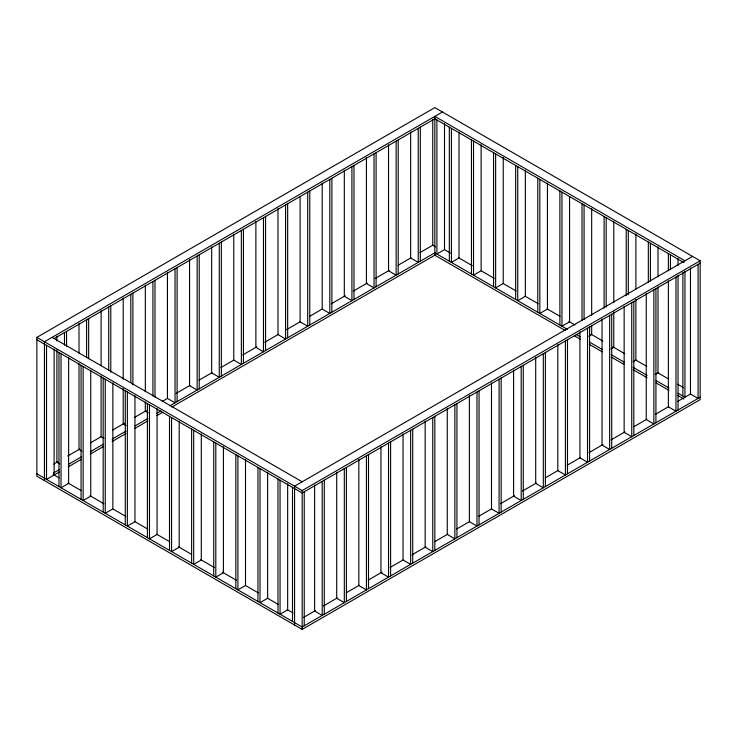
<?xml version="1.0" encoding="UTF-8"?>
<svg xmlns="http://www.w3.org/2000/svg" width="737" height="737" viewBox="0 0 737 737"><rect width="100%" height="100%" fill="white"/><g stroke="black" fill="none" stroke-linecap="round" stroke-linejoin="round"><path stroke-width="1.11" d="M36.85 337.38L434.83 107.611L700.15 260.797L700.15 399.62L302.17 629.389L36.85 476.203L36.85 337.38L302.17 490.566L700.15 260.797M442.43 111.996L44.45 341.775L44.45 480.598M54.4 338.421L435.466 118.417M53.764 464.052L57.744 461.749M67.693 456.01L79.633 449.109M90.577 442.79L101.522 436.479M112.466 430.159L124.406 423.259M134.355 417.52L146.294 410.629M162.214 401.435L167.188 398.56M176.143 393.392L190.072 385.35M199.027 380.181L211.961 372.71M220.916 367.542L233.85 360.08M242.805 354.902L256.734 346.86M264.694 342.272L278.623 334.23M286.582 329.632L300.512 321.59M309.466 316.422L322.401 308.95M331.355 303.782L345.285 295.74M353.244 291.143L367.173 283.1M375.133 278.503L389.062 270.461M398.017 265.292L410.951 257.83M419.906 252.662L432.84 245.191M53.405 473.034L59.375 469.589M68.329 464.411L81.263 456.949M90.218 451.781L103.152 444.31M112.107 439.141L126.036 431.099M134.991 425.931L147.925 418.459M156.88 413.291L160.859 410.997M169.814 405.82L435.466 252.45M59.375 471.975L46.523 479.4L46.523 345.358M68.329 466.807L81.263 459.344M90.218 454.167L103.152 446.705M112.107 441.537L126.036 433.494M134.991 428.326L147.925 420.855M156.88 415.686L162.849 412.241M171.804 407.064L435.466 254.845M125.787 516.388L112.835 508.908L105.253 513.302L105.253 379.269M516.167 291.004L503.214 283.524L495.632 287.918L495.632 153.886M692.55 256.402L294.57 486.18L294.57 625.004M700.15 263.183L302.17 492.961L36.85 339.775M588.826 336.238L591.673 334.598L591.673 325.432M610.936 349.006L613.783 347.357L613.783 311.843M633.046 361.766L635.893 360.126L635.893 299.406M655.156 374.534L658.003 372.885L658.003 286.969M303.524 617.44L315.464 610.54M323.423 605.952L337.353 597.91M346.307 592.732L359.241 585.27M368.196 580.102L382.125 572.059M390.085 567.462L403.019 559.991L410.647 564.367L410.647 430.334M411.974 554.823L425.903 546.78M434.858 541.612L447.792 534.141M456.747 528.973L469.681 521.51M478.635 516.333L491.57 508.871M500.524 503.703L514.454 495.66M522.413 491.063L536.343 483.021M545.297 477.852L558.231 470.381M567.186 465.213L580.12 457.741M589.075 452.573L603.004 444.531M610.964 439.934L624.893 431.891M633.848 426.723L646.782 419.261M655.737 414.093L668.671 406.621M677.625 401.453L690.652 393.936M700.15 397.225L302.17 626.994L36.85 473.817M684.949 260.797L434.83 116.391L434.83 255.214L565.371 330.581M434.83 118.786L683.954 262.612M444.42 249.576L450.399 253.031M458.377 257.637L472.325 265.688M481.298 270.866L494.251 278.346M525.14 296.182L538.093 303.662M547.066 308.84L560.019 316.32M568.982 321.498L574.961 324.943M590.908 334.156L602.866 341.056M612.834 346.805L624.792 353.714M635.745 360.043L646.708 366.372M657.671 372.701L668.634 379.03M677.598 384.207L683.577 387.653M435.604 246.886L432.757 245.237L432.757 119.219M434.83 252.819L567.361 329.338M576.334 334.515L580.314 336.818M589.287 341.996L602.24 349.467M611.213 354.644L624.165 362.125M633.129 367.302L647.086 375.363M656.05 380.541L669.003 388.021M677.976 393.199L684.949 397.225L684.949 271.207M574.335 335.759L580.314 339.204M589.287 344.382L602.24 351.862M611.213 357.04L624.165 364.52M633.129 369.698L647.086 377.749M656.05 382.936L669.003 390.407M677.976 395.585L683.954 399.039M52.051 337.38L302.17 481.786M148.174 412.831L145.327 411.182L145.327 402.015M126.064 425.599L123.217 423.95L123.217 388.436M103.954 438.358L101.107 436.719L101.107 375.999M81.844 451.127L78.997 449.478L78.997 363.562M59.734 463.886L56.887 462.246L56.887 349.974M53.046 474.388L59.024 477.843M67.997 483.021L80.95 490.501M89.914 495.679L103.871 503.73M134.76 521.566L147.713 529.046M156.686 534.224L169.639 541.704M178.603 546.882L191.556 554.362M200.528 559.54L214.476 567.591M222.454 572.188L236.402 580.249M245.366 585.427L258.328 592.907M267.291 598.085L278.254 604.414M287.218 609.591L293.197 613.037M698.077 264.38L698.077 398.422L690.477 394.028L690.477 268.019M682.877 272.303L682.877 396.027M678.04 258.438L678.04 265.311M678.04 275.629L678.04 409.984M675.967 277.149L675.967 411.182L668.367 406.796L668.367 280.779M670.44 254.809L670.44 269.705M668.367 253.611L668.367 270.801M658.003 246.877L658.003 276.661M655.93 288.72L655.93 422.752M653.857 289.917L653.857 423.95L646.257 419.565L646.257 293.547M650.403 243.238L650.403 281.046M648.33 242.049L648.33 282.142M635.893 234.108L635.893 289.097M633.82 301.479L633.82 435.521M631.747 302.677L631.747 436.719L624.147 432.324L624.147 306.306M628.293 230.478L628.293 294.634M626.22 229.281L626.22 295.721M613.783 221.34L613.783 302.677M611.71 314.248L611.71 448.28M609.637 315.445L609.637 449.478L602.037 445.093L602.037 319.075M606.183 217.71L606.183 307.071M604.11 216.512L604.11 308.167M591.673 208.58L591.673 315.123M589.6 327.016L589.6 461.049M587.527 328.214L587.527 462.246L579.927 457.852L579.927 331.843M584.072 204.95L584.072 319.508M582 203.753L582 320.604M569.563 196.954L569.563 321.829L561.962 326.215L561.962 192.182M567.49 339.775L567.49 473.817M565.417 340.973L565.417 475.006L557.817 470.621L557.817 344.603M559.89 190.984L559.89 325.017M547.453 183.043L547.453 309.061L539.852 313.455L539.852 179.413M545.38 352.544L545.38 486.577M543.307 353.742L543.307 487.774L535.707 483.389L535.707 357.371M537.78 178.216L537.78 312.258M525.343 170.284L525.343 296.302L517.743 300.687L517.743 166.654M523.27 365.303L523.27 499.345M521.197 366.501L521.197 500.543L513.597 496.148L513.597 370.14M515.67 165.457L515.67 299.489M503.233 157.515L503.233 283.533M501.16 378.072L501.16 512.104M499.087 379.269L499.087 513.302L491.487 508.917L491.487 382.899M493.56 152.688L493.56 286.721M481.123 144.756L481.123 270.765L473.522 275.159L473.522 141.117M479.05 390.84L479.05 524.873M476.977 392.038L476.977 526.071L469.377 521.685L469.377 395.668M471.45 139.929L471.45 273.961M459.013 131.987L459.013 258.005L451.413 262.39L451.413 128.358M456.94 403.6L456.94 537.642M454.867 404.797L454.867 538.839L447.267 534.445L447.267 408.427M449.34 127.16L449.34 261.193M444.503 123.613L444.503 249.622L436.903 254.016L436.903 119.974M434.83 416.368L434.83 550.401M432.757 417.566L432.757 551.598L425.157 547.213L425.157 421.195M420.32 127.16L420.32 261.193M418.248 128.358L418.248 262.39L410.647 258.005L410.647 131.987M412.72 429.137L412.72 563.169M403.047 433.964L403.047 559.982M398.21 139.929L398.21 273.961M396.137 141.117L396.137 275.159L388.537 270.765L388.537 144.756M390.61 441.896L390.61 575.938M388.537 443.094L388.537 577.126L380.937 572.741L380.937 446.723M376.1 152.688L376.1 286.721M374.028 153.886L374.028 287.918L366.427 283.533L366.427 157.515M368.5 454.665L368.5 588.697M366.427 455.862L366.427 589.895L358.827 585.51L358.827 459.492M353.99 165.457L353.99 299.489M351.918 166.654L351.918 300.687L344.317 296.302L344.317 170.284M346.39 467.433L346.39 601.466M344.317 468.621L344.317 602.663L336.717 598.269L336.717 472.26M331.88 178.216L331.88 312.258M329.808 179.413L329.808 313.455L322.207 309.061L322.207 183.043M324.28 480.192L324.28 614.225M322.207 481.39L322.207 615.423L314.607 611.037L314.607 485.02M309.77 190.984L309.77 325.017M307.697 192.182L307.697 326.215L300.097 321.829L300.097 196.954M304.243 491.763L304.243 625.796M302.17 490.566L302.17 629.389M292.497 487.378L292.497 621.411M287.66 203.753L287.66 337.786M287.66 483.822L287.66 609.84L280.06 614.225L280.06 480.192M285.587 204.95L285.587 338.983L277.987 334.598L277.987 208.58M277.987 478.995L277.987 613.037M267.623 472.26L267.623 598.269L260.023 602.663L260.023 468.621M265.55 216.512L265.55 350.554M263.478 217.71L263.478 351.742L255.877 347.357L255.877 221.34M257.95 467.433L257.95 601.466M245.513 459.492L245.513 585.51L237.913 589.895L237.913 455.862M243.44 229.281L243.44 363.313M241.368 230.478L241.368 364.511L233.767 360.126L233.767 234.108M235.84 454.665L235.84 588.697M223.403 446.723L223.403 572.741L215.803 577.126L215.803 443.094M221.33 242.049L221.33 376.082M219.257 243.238L219.257 377.28L211.657 372.885L211.657 246.877M213.73 441.896L213.73 575.938M201.293 433.964L201.293 559.982L193.693 564.367L193.693 430.334M199.22 254.809L199.22 388.841M197.148 256.006L197.148 390.039L189.547 385.654L189.547 259.636M191.62 429.137L191.62 563.169M179.183 421.195L179.183 547.213L171.583 551.598L171.583 417.566M177.11 267.577L177.11 401.61M175.037 268.775L175.037 402.807L167.437 398.422L167.437 272.404M169.51 416.368L169.51 550.401M157.073 408.427L157.073 534.445L149.473 538.839L149.473 404.797M155 280.336L155 397.188M152.928 281.534L152.928 396.101M147.4 403.6L147.4 537.642M145.327 285.164L145.327 391.706M134.963 395.668L134.963 521.685L127.363 526.071L127.363 392.038M132.89 293.105L132.89 384.751M130.817 294.303L130.817 382.512M125.29 390.84L125.29 524.873M123.217 297.932L123.217 379.269M112.853 382.899L112.853 508.917M110.78 305.873L110.78 372.314M108.707 307.071L108.707 370.075M103.18 378.072L103.18 512.104M101.107 310.701L101.107 365.69M90.743 370.14L90.743 496.148L83.143 500.543L83.143 366.501M88.67 318.633L88.67 358.735M86.597 319.83L86.597 357.638M81.07 365.303L81.07 499.345M78.997 323.46L78.997 353.253M68.633 357.371L68.633 483.389L61.033 487.774L61.033 353.742M66.56 331.401L66.56 346.298M64.487 332.599L64.487 345.202M58.96 352.544L58.96 486.577M56.887 336.229L56.887 340.807M54.123 348.997L54.123 475.006"/></g></svg>
